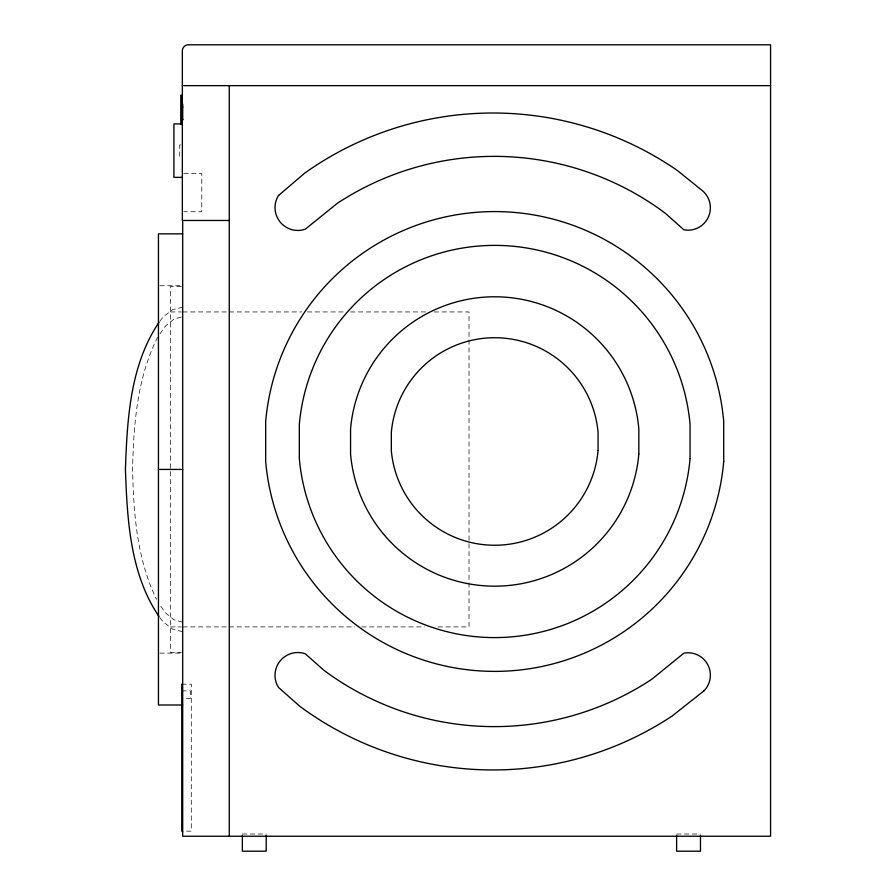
<?xml version="1.0" encoding="UTF-8"?>
<svg xmlns="http://www.w3.org/2000/svg" width="896" height="896" viewBox="0 0 896 896"><rect width="100%" height="100%" fill="white"/><g stroke="black" fill="none" stroke-linecap="round" stroke-linejoin="round"><path stroke-width="0.67" stroke-dasharray="4.48 3.36" d="M157.64 337.176C137.122 377.866 133.538 424.57 132.586 469.426C133.56 513.419 136.909 559.205 156.542 599.334M160.014 333.805L165.558 325.931L173.992 319.043L182.694 316.725M159.813 321.306L163.106 316.96L172.749 309.635L182.694 307.171M180.69 144.928L179.738 144.928L179.738 156.374L180.69 156.374M183.736 173.555L201.779 173.555L201.779 211.736L183.736 211.736M159.802 285.734L182.694 285.734M181.35 286.317L170.576 286.317L170.576 652.534L181.35 652.534M170.576 311.942L181.35 311.942M182.694 311.942L227.886 311.942M229.264 311.942L301.75 311.942M307.317 311.942L344.96 311.942M350.538 311.942L427.202 311.942M434.168 311.942L469.022 311.942L469.022 626.909L435.568 626.909M170.576 626.909L181.35 626.909M182.694 626.909L227.886 626.909M229.264 626.909L354.715 626.909M361.682 626.909L424.413 626.909M159.802 653.117L182.694 653.117M181.742 684.174L191.285 684.174L191.285 831.152L181.742 831.152M181.742 690.861L190.333 690.861L190.333 698.488L181.742 698.488M242.346 834.019L266.202 834.019M676.614 834.019L700.47 834.019M182.694 631.68L172.749 629.216L163.106 621.891L159.813 617.546M182.694 622.138L173.992 619.819L165.558 612.931L160.014 605.058"/><path stroke-width="1.34" d="M158.995 322.392C130.066 365.008 127.187 419.462 125.429 469.426C127.187 519.389 130.066 573.843 158.995 616.459M182.347 85.646L770.571 85.646M181.933 107.027L182.694 107.027M181.933 107.072L182.694 107.072M182.09 123.928L173.914 123.928L173.914 177.374L182.09 177.374M229.264 220.472L182.347 220.472L182.347 50.333A6.082 6.082 0 0 1 187.88 44.8L770.571 44.8L770.571 836.237L182.694 836.237L182.694 220.472M182.694 233.856L158.446 233.856L158.446 704.995L182.694 704.995M158.446 469.426L182.694 469.426M700.47 835.341L700.47 851.2L676.614 851.2L676.614 835.341M266.202 835.341L266.202 851.2L242.346 851.2L242.346 835.341M229.264 85.646L229.264 836.237M182.694 103.981L182.694 120.075M181.933 103.981L181.933 120.075M181.742 124.443L181.742 95.29L180.779 95.29L180.779 124.443M181.742 684.174L181.742 831.152M278.645 195.395L277.581 197.075A22.859 22.859 0 0 0 302.859 229.902L305.402 229.085L337.501 203.179A285.757 285.757 0 0 1 665.157 213.125L683.749 229.701L685.664 230.07A22.389 22.389 0 0 0 701.142 189.683L677.286 170.43A324.71 324.71 0 0 0 304.786 173.062L278.645 195.395M703.774 691.029L672.224 715.96A324.71 324.71 0 0 1 299.858 706.328L278.645 687.59L277.278 685.294A22.848 22.848 0 0 1 303.509 653.229L305.402 653.89L324.038 670.41A285.768 285.768 0 0 0 651.728 679.291L683.749 653.274L686.09 652.859A22.378 22.378 0 0 1 703.774 691.029M182.694 119.291L181.933 119.291L182.694 119.347M723.71 461.518L723.71 421.445A229.891 229.891 0 0 0 265.675 421.456L265.675 461.518A229.891 229.891 0 0 0 494.693 671.384A229.891 229.891 0 0 0 723.71 461.518M690.054 458.584L690.054 424.39A196.101 196.101 0 0 0 494.693 245.381A196.101 196.101 0 0 0 299.331 424.402L299.331 458.584A196.101 196.101 0 0 0 494.693 637.594A196.101 196.101 0 0 0 690.054 458.573M638.826 454.093L638.826 428.882A144.682 144.682 0 0 0 350.56 428.87L350.56 454.093A144.682 144.682 0 0 0 494.693 586.174A144.682 144.682 0 0 0 638.826 454.093M598.069 450.531L598.069 432.443A103.757 103.757 0 0 0 494.693 337.725A103.757 103.757 0 0 0 391.328 432.443L391.317 450.531A103.757 103.757 0 0 0 494.693 545.25A103.757 103.757 0 0 0 598.058 450.531"/></g></svg>
